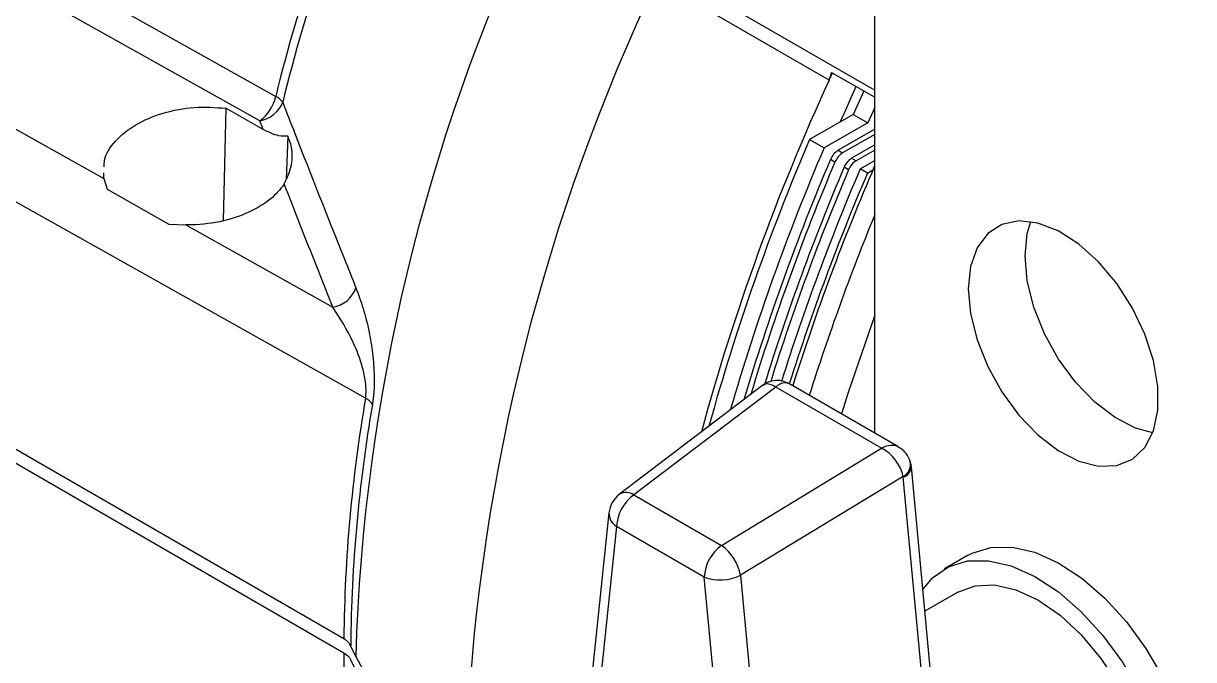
# Model space of a CAD drawing. Extents: x 8 to 113, y 1 to 87.
# Drawn here: x 74.485 to 77.225, y 8.04 to 9.529 of the extents above; entities that cross this region are included whole.
import ezdxf

# ---------------------------------------------------------------- set-up
doc = ezdxf.new("R2010")
doc.units = 0
doc.header["$MEASUREMENT"] = 0
doc.layers.add('OBJECT', color=7, linetype='CONTINUOUS')

msp = doc.modelspace()

# ---------------------------------------------------------------- linework, layer by layer
at = {"layer": 'OBJECT'}
for p, q in [((76.4779, 8.5702), (76.4779, 13.4686)), ((75.2349, 8.089), (71.9229, 10.001)), ((71.9229, 9.9684), (75.2349, 8.0564)), ((75.9755, 9.6632), (76.4779, 9.3732)), ((76.3713, 9.3966), (75.9673, 9.6298)), ((76.3713, 9.3966), (76.379, 9.4134)), ((76.3713, 9.3966), (76.379, 9.4134)), ((76.3768, 9.4147), (76.4779, 9.3564)), ((76.4525, 9.371), (76.4279, 9.3165)), ((74.9583, 9.3308), (74.9525, 9.0672)), ((75.0459, 9.2814), (74.9583, 9.3308)), ((76.4279, 9.3165), (76.3256, 9.2575)), ((76.4279, 9.3165), (76.4618, 9.2969)), ((76.4779, 9.3327), (76.4618, 9.2969)), ((75.0459, 9.2814), (75.0381, 9.3016)), ((76.4618, 9.2969), (76.3596, 9.2379)), ((75.1036, 9.2653), (75.0999, 9.1647)), ((76.4779, 9.2817), (76.3923, 9.2323)), ((76.4779, 9.2695), (76.4028, 9.2262)), ((76.3256, 9.2575), (76.3596, 9.2379)), ((76.4779, 9.245), (76.424, 9.2139)), ((76.385, 9.2047), (76.3745, 9.2108)), ((76.3923, 9.2323), (76.4028, 9.2262)), ((76.424, 9.2139), (76.4345, 9.2079)), ((76.4779, 9.2329), (76.4345, 9.2079)), ((76.4443, 9.189), (76.4779, 9.2084)), ((74.6726, 9.166), (74.6732, 9.1797)), ((76.4167, 9.1864), (76.4062, 9.1925)), ((76.4612, 9.1792), (76.4443, 9.189)), ((76.4612, 9.1792), (76.4739, 9.1865)), ((74.6726, 9.166), (74.6811, 9.141)), ((74.6811, 9.141), (74.8253, 9.0595)), ((74.8253, 9.0595), (74.8652, 9.0579)), ((74.8652, 9.0579), (75.2092, 8.865)), ((76.5336, 8.538), (76.2771, 8.6862)), ((76.2163, 8.6823), (75.8802, 8.4272)), ((76.2463, 8.6782), (75.9141, 8.426)), ((76.4942, 8.535), (76.2463, 8.6782)), ((76.1193, 8.3075), (76.4942, 8.535)), ((76.5447, 8.4687), (76.1639, 8.2376)), ((76.6361, 7.4908), (76.5449, 8.4674)), ((76.646, 7.6114), (76.5639, 8.4913)), ((75.9141, 8.426), (76.1193, 8.3075)), ((75.8558, 8.3839), (75.7681, 7.5456)), ((75.8737, 8.3519), (75.786, 7.5136)), ((76.079, 8.2334), (75.8737, 8.3519)), ((76.6967, 8.2844), (76.6415, 8.2525)), ((76.1667, 7.2939), (76.079, 8.2334)), ((76.1639, 8.2376), (76.2516, 7.2981)), ((76.6728, 8.1984), (76.5954, 8.1537)), ((75.2627, 8.0477), (75.2509, 8.073)), ((75.2509, 8.0403), (75.2627, 8.015))]:
    msp.add_line(p, q, dxfattribs=at)
at = {"layer": 'OBJECT', "flags": 128}
for points in [[(72.159, 10.9913), (72.247, 10.942), (72.5989, 10.745), (74.0068, 9.9567), (75.0755, 9.3584)], [(75.0381, 9.3016), (74.1802, 9.7815), (73.2639, 10.2941), (72.1214, 10.9334)], [(75.2857, 8.6523), (75.1202, 8.745), (74.4114, 9.1422), (71.9246, 10.5361)], [(72.3744, 10.4555), (72.9175, 10.1507), (73.8326, 9.6373), (74.6726, 9.166)], [(76.4341, 9.3816), (76.4093, 9.3266), (76.397, 9.2987)], [(76.6971, 8.9083), (76.7023, 8.85), (76.7177, 8.7884), (76.7425, 8.7264), (76.7756, 8.6669), (76.8155, 8.6127), (76.8602, 8.5663), (76.9078, 8.5298), (76.9558, 8.5051), (77.0023, 8.4931), (77.0448, 8.4946), (77.0815, 8.5095), (77.1107, 8.5369), (77.1309, 8.5757), (77.1412, 8.624), (77.1412, 8.6797), (77.1309, 8.74), (77.1107, 8.8021), (77.0815, 8.8632), (77.0448, 8.9204), (77.0023, 8.971), (76.9558, 9.0127), (76.9078, 9.0435), (76.8602, 9.0619), (76.8155, 9.0672), (76.7756, 9.059), (76.7425, 9.0377), (76.7177, 9.0044), (76.7023, 8.9606), (76.6971, 8.9083)], [(76.83, 8.985), (76.8352, 9.0373), (76.8435, 9.0654)], [(77.1291, 8.5707), (77.0888, 8.5818), (77.0407, 8.6066), (76.9932, 8.643), (76.9484, 8.6894), (76.9086, 8.7436), (76.8754, 8.8031), (76.8506, 8.8651), (76.8352, 8.9267), (76.83, 8.985)], [(76.4779, 8.8466), (76.4166, 8.6677), (76.4, 8.6152)], [(76.6967, 8.2844), (76.7062, 8.2894), (76.7503, 8.3029), (76.7996, 8.3036), (76.8527, 8.2915), (76.9078, 8.267), (76.9632, 8.2309), (77.017, 8.1843), (77.0675, 8.1287), (77.1132, 8.066), (77.1525, 7.9981), (77.1841, 7.9273), (77.2072, 7.8557), (77.2208, 7.7858), (77.2247, 7.7196), (77.2186, 7.6595), (77.2028, 7.6073), (77.1777, 7.5646), (77.1442, 7.5329), (77.1341, 7.5266)], [(76.5906, 8.2045), (76.6137, 8.2318), (76.6511, 8.2576), (76.6951, 8.2711), (76.7445, 8.2717), (76.7976, 8.2596), (76.8527, 8.2351), (76.908, 8.199), (76.9618, 8.1524), (77.0124, 8.0969), (77.058, 8.0342), (77.0973, 7.9663), (77.129, 7.8954), (77.152, 7.8239), (77.1657, 7.7539), (77.1695, 7.6878), (77.1634, 7.6277), (77.1476, 7.5754), (77.1225, 7.5328), (77.089, 7.5011), (77.0482, 7.4814), (77.0013, 7.4743), (76.9498, 7.48), (76.935, 7.4838)], [(76.6728, 8.1984), (76.7129, 8.2133), (76.7588, 8.2151), (76.8085, 8.2038), (76.8602, 8.1798), (76.912, 8.1441), (76.9617, 8.098), (77.0076, 8.0432), (77.0477, 7.9819), (77.0807, 7.9165), (77.1052, 7.8494), (77.1203, 7.7832), (77.1254, 7.7206), (77.1203, 7.6638), (77.1052, 7.615), (77.0807, 7.5762), (77.0477, 7.5489), (77.0477, 7.5489)]]:
    msp.add_lwpolyline(points, dxfattribs=at)
at = {"layer": 'OBJECT'}
for centre, radius, start, end in [((79.1271, 8.3626), 4.1722, 156.5781, 166.1907), ((79.1558, 8.3457), 4.185, 156.5781, 166.1907), ((79.6645, 7.9159), 4.4038, 154.7208, 178.2852), ((80.1653, 7.6336), 4.6485, 154.5679, 177.026), ((81.1918, 7.1796), 5.3059, 155.3015, 164.7761), ((74.9797, 9.3806), 0.0983, 306.4561, 346.944), ((75.0264, 9.3712), 0.0706, 279.586, 337.9203), ((75.0531, 9.3153), 0.0486, 37.1602, 62.5647), ((81.1595, 7.1813), 5.2609, 156.7564, 164.5113), ((81.2146, 7.1536), 5.2835, 156.7664, 163.8378), ((81.2746, 7.1269), 5.3249, 156.9612, 163.3958), ((76.4168, 9.1938), 0.0456, 122.5271, 158.0846), ((76.4273, 9.1877), 0.0456, 122.5271, 158.0846), ((76.4485, 9.1755), 0.0456, 122.5271, 158.0846), ((76.4591, 9.1694), 0.0456, 122.5271, 158.0846), ((81.2915, 7.1184), 5.3317, 156.9634, 163.1855), ((81.3243, 7.1016), 5.3441, 156.9673, 162.7992), ((81.3401, 7.0934), 5.3498, 156.9692, 162.6196), ((81.3738, 7.0766), 5.3631, 156.8047, 162.4796), ((81.4172, 7.0601), 5.3812, 156.6185, 162.4691), ((81.3922, 7.0663), 5.3646, 156.8051, 162.4301), ((81.4287, 7.0473), 5.3523, 157.6659, 162.4785), ((75.1973, 8.9342), 0.0702, 279.7086, 340.1203), ((78.745, 8.0565), 3.5102, 170.2277, 179.4687), ((78.7701, 8.0404), 3.5193, 170.2276, 179.4695), ((75.2659, 8.614), 0.0431, 33.4583, 62.6565), ((76.5286, 8.4979), 0.0333, 298.8204, 9.89), ((76.5373, 8.4929), 0.0266, 286.6496, 356.4984), ((75.9179, 8.3774), 0.0625, 127.2002, 174.0272), ((75.9707, 8.3471), 0.0971, 125.6894, 177.1988), ((75.8962, 8.3989), 0.0325, 56.558, 119.5027), ((75.8921, 8.3832), 0.0363, 178.9147, 239.6843), ((76.176, 8.2287), 0.0971, 125.6894, 177.1988), ((76.0527, 8.2159), 0.1133, 11.0453, 53.988), ((76.1165, 8.3346), 0.1079, 249.6365, 296.0391), ((77.8843, 8.0633), 2.6495, 180.1489, 188.2777)]:
    msp.add_arc(centre, radius, start, end, dxfattribs=at)
for centre, major_axis, ratio, start_param, end_param in [((76.3228, 9.413), (0.0367, 0.0501), 0.810185, 4.963687, 5.278046), ((76.2501, 8.6295), (-0.0325, 0.0537), 0.485137, 5.47967, 6.33384), ((76.2501, 8.6295), (0.0254, 0.0574), 0.506157, 6.228841, 7.101425), ((76.4981, 8.4864), (0.0384, 0.0497), 0.6374, 0.087579, 0.958572), ((76.4981, 8.4864), (-0.0386, 0.0495), 0.561473, 3.966083, 5.418022), ((76.5393, 8.4646), (0.00344, 0.00667), 0.68298, 5.465482, 5.671606)]:
    msp.add_ellipse(centre, major_axis=major_axis, ratio=ratio, start_param=start_param, end_param=end_param, dxfattribs=at)
for points, knots in [([(75.0918, 9.3447), (75.1013, 9.3203), (75.1486, 9.1987), (75.2058, 9.0539), (75.2541, 8.9335), (75.2634, 8.9103)], [0, 0, 0, 0, 0.167872, 0.839364, 1, 1, 1, 1]), ([(74.6739, 9.1935), (74.6738, 9.1986), (74.6737, 9.2192), (74.6977, 9.2547), (74.7448, 9.2938), (74.8101, 9.3215), (74.8848, 9.3361), (74.9338, 9.3326), (74.9583, 9.3308)], [0, 0, 0, 0, 0.062375, 0.249368, 0.436897, 0.624938, 0.81307, 1, 1, 1, 1]), ([(75.1036, 9.2653), (75.0969, 9.2651), (75.0787, 9.2648), (75.0585, 9.275), (75.0459, 9.2814)], [0, 0, 0, 0, 0.372317, 1, 1, 1, 1]), ([(75.0954, 9.1535), (75.1014, 9.166), (75.1141, 9.1924), (75.1155, 9.2373), (75.107, 9.2573), (75.1036, 9.2653)], [0, 0, 0, 0, 0.350763, 0.739166, 1, 1, 1, 1]), ([(75.0954, 9.1535), (75.0885, 9.1445), (75.0704, 9.1211), (75.0227, 9.0893), (74.9547, 9.0649), (74.8993, 9.0577), (74.8699, 9.0579), (74.8652, 9.0579)], [0, 0, 0, 0, 0.162696, 0.424831, 0.687546, 0.950209, 1, 1, 1, 1]), ([(75.2092, 8.865), (75.184, 8.9284), (75.1458, 9.0246), (75.1082, 9.1208), (75.0954, 9.1535)], [0, 0, 0, 0, 0.660515, 1, 1, 1, 1]), ([(75.2634, 8.9103), (75.2691, 8.8949), (75.2806, 8.864), (75.2936, 8.8121), (75.3027, 8.758), (75.3065, 8.7092), (75.3059, 8.667), (75.3031, 8.6468), (75.3019, 8.6378)], [0, 0, 0, 0, 0.227374, 0.454237, 0.628217, 0.803356, 0.912623, 1, 1, 1, 1]), ([(75.2857, 8.6523), (75.2863, 8.6578), (75.2877, 8.6699), (75.2856, 8.6953), (75.2766, 8.7361), (75.2517, 8.7992), (75.2257, 8.8393), (75.2092, 8.865)], [0, 0, 0, 0, 0.062412, 0.139208, 0.265335, 0.530914, 1, 1, 1, 1]), ([(76.277, 8.6859), (76.2717, 8.6885), (76.2604, 8.6939), (76.2411, 8.6938), (76.2255, 8.6892), (76.2185, 8.6834), (76.2164, 8.6817)], [0, 0, 0, 0, 0.2694046, 0.577532, 0.8773114, 1, 1, 1, 1]), ([(76.5615, 8.5035), (76.5586, 8.5101), (76.5534, 8.5221), (76.5423, 8.5332), (76.5352, 8.5367), (76.5332, 8.5377)], [0, 0, 0, 0, 0.476312, 0.856217, 1, 1, 1, 1]), ([(76.5639, 8.4913), (76.5638, 8.4923), (76.5633, 8.4964), (76.5623, 8.5004), (76.5615, 8.5035)], [0, 0, 0, 0, 0.238062, 1, 1, 1, 1]), ([(75.2509, 8.073), (75.2485, 8.0768), (75.2448, 8.0827), (75.2375, 8.0874), (75.2349, 8.089)], [0, 0, 0, 0, 0.643566, 1, 1, 1, 1]), ([(75.2349, 8.0564), (75.2394, 8.0533), (75.2465, 8.0484), (75.2498, 8.0425), (75.2509, 8.0403)], [0, 0, 0, 0, 0.643559, 1, 1, 1, 1]), ([(75.2627, 8.0477), (75.278, 8.0201), (75.309, 7.9644), (75.3734, 7.8914), (75.4323, 7.8519), (75.4577, 7.8348)], [0, 0, 0, 0, 0.357177, 0.722761, 1, 1, 1, 1])]:
    msp.add_open_spline(points, degree=3, knots=knots, dxfattribs=at)

doc.saveas('drawing.dxf')
